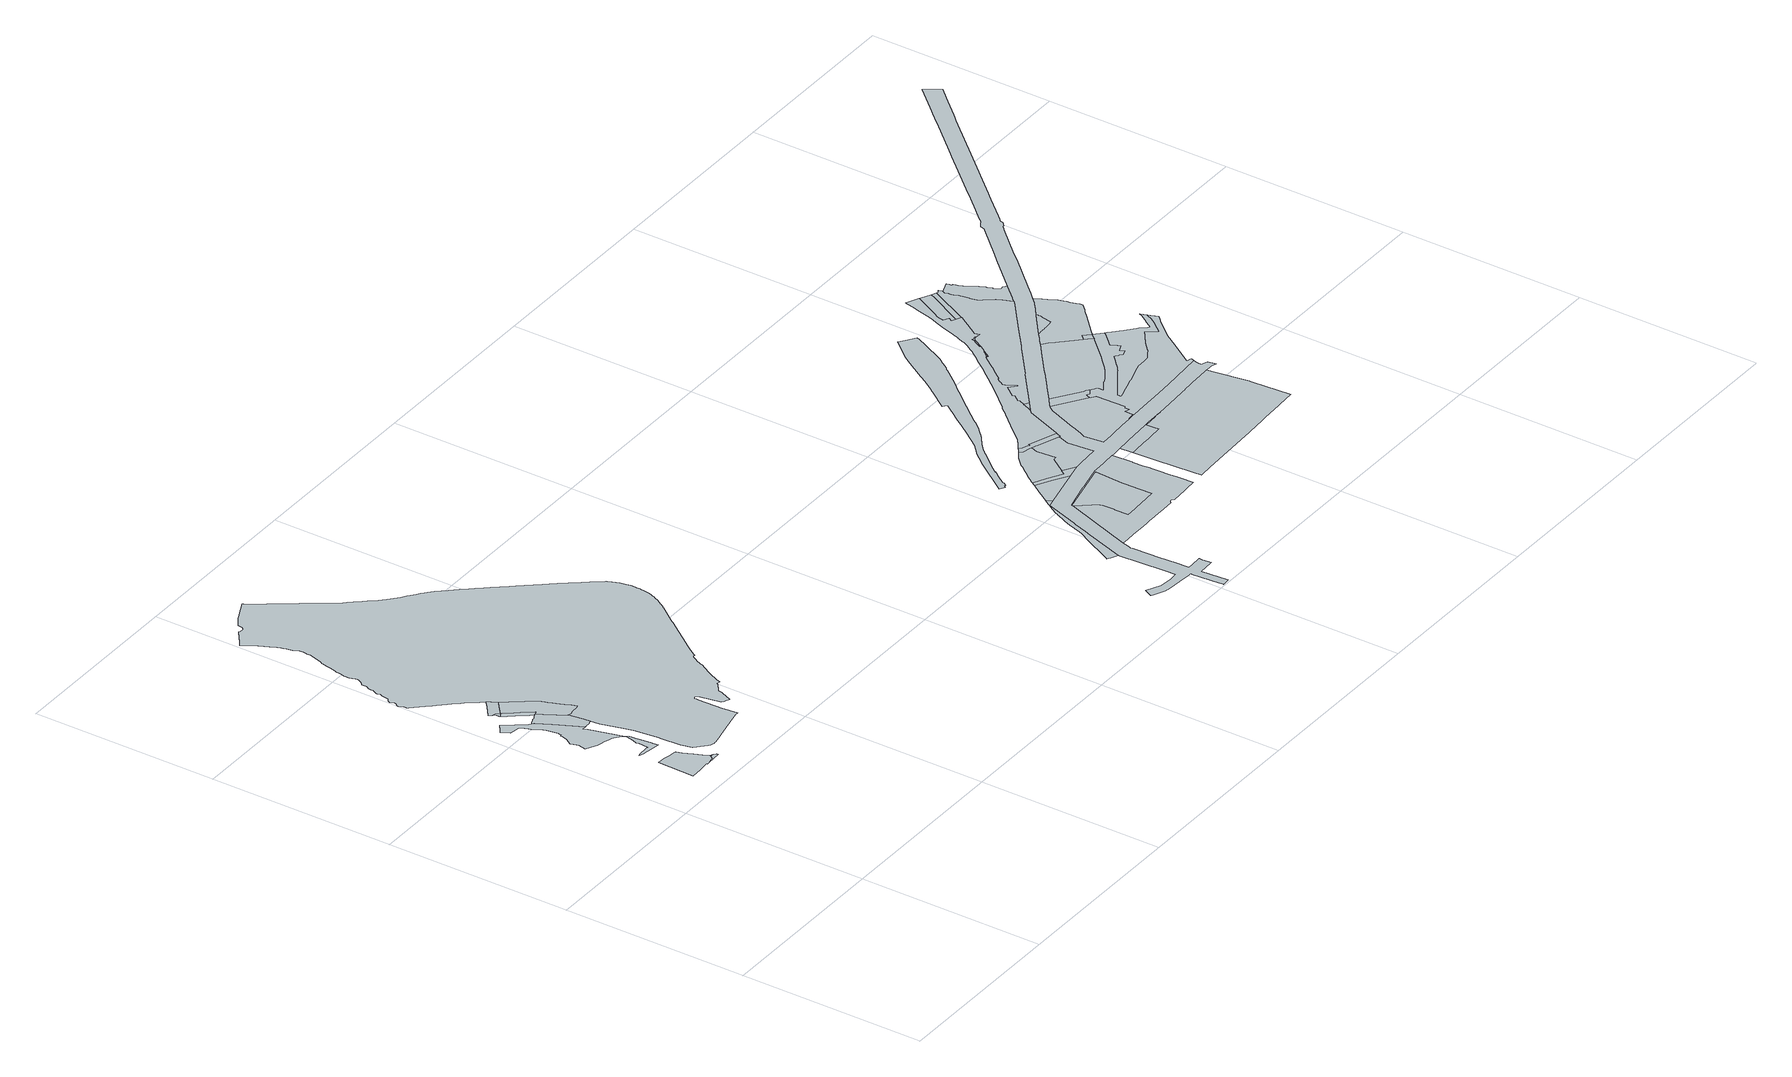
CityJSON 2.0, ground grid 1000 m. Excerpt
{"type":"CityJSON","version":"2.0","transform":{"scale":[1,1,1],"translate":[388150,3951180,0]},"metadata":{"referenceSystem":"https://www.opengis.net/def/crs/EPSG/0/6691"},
"CityObjects":{
"object1":{"type":"GenericCityObject","attributes":{"class":"18","urbanPlanType":"21","prefecture":"13","city":"13100"},"geometry":[{"type":"MultiSurface","lod":"0","boundaries":[[[0,1,2,3,4,5,6,7,8,9,10,11,12,13,14,15,16,17,18,19,20,21,22,23,24,25]]]}]},
"object2":{"type":"GenericCityObject","attributes":{"class":"18","urbanPlanType":"21","prefecture":"13","city":"13100"},"geometry":[{"type":"MultiSurface","lod":"0","boundaries":[[[26,27,28,29,30,31,32,33,34,35,36,37,38,39,40,41,42,43,44,45,46,47,48,49,50,51,52,53,54,55,56,57,58,59,60,61,62,63,64,65,66,67,68,69,70,71,72,73,74,75,76,77,78,79,80,81,82,83,84,85,86,87,88,89,90,91,92,93,94,95,96]]]}]},
"object3":{"type":"GenericCityObject","attributes":{"class":"18","urbanPlanType":"21","prefecture":"13","city":"13100"},"geometry":[{"type":"MultiSurface","lod":"0","boundaries":[[[97,98,99,100,101,102,103,104,105,106,107,108,109,110,111,112,113,114,115,116,117,118,119,120,121,122,123,124,125]]]}]},
"object4":{"type":"GenericCityObject","attributes":{"class":"18","urbanPlanType":"21","prefecture":"13","city":"13100"},"geometry":[{"type":"MultiSurface","lod":"0","boundaries":[[[126,127,19,18,17,16,128,129]]]}]},
"object5":{"type":"GenericCityObject","attributes":{"class":"18","urbanPlanType":"21","prefecture":"13","city":"13100"},"geometry":[{"type":"MultiSurface","lod":"0","boundaries":[[[21,20,19,127]]]}]},
"object6":{"type":"GenericCityObject","attributes":{"class":"18","urbanPlanType":"21","prefecture":"13","city":"13100"},"geometry":[{"type":"MultiSurface","lod":"0","boundaries":[[[130,131,132,133,134,135,136,137,138,139,140]]]}]},
"object7":{"type":"GenericCityObject","attributes":{"class":"18","urbanPlanType":"21","prefecture":"13","city":"13100"},"geometry":[{"type":"MultiSurface","lod":"0","boundaries":[[[141,142,143,144,145,146,147,148,149,150,96,95,94,93,151,152,153,154,155]]]}]},
"object8":{"type":"GenericCityObject","attributes":{"class":"18","urbanPlanType":"21","prefecture":"13","city":"13100"},"geometry":[{"type":"MultiSurface","lod":"0","boundaries":[[[156,157,158,159,160,161,162,163,164,165,166,167,168,169,170,171,172,173,174,140,139,175,176,177,178,179,180,181,182,183,184,185,186,187,188,189,145]]]}]},
"object9":{"type":"GenericCityObject","attributes":{"class":"18","urbanPlanType":"21","prefecture":"13","city":"13100"},"geometry":[{"type":"MultiSurface","lod":"0","boundaries":[[[190,191,192,193,194,195,196,197,198,199,200,134,133,132,131,130,140,201,202]]]}]},
"object10":{"type":"GenericCityObject","attributes":{"class":"18","urbanPlanType":"21","prefecture":"13","city":"13100"},"geometry":[{"type":"MultiSurface","lod":"0","boundaries":[[[203,204,205,206,207,208,209,210,211,212,213,214,215,216,217,218,219,220,202,201,140,174,173,172,171,170,169,168,167,166,165,164,163,162,161,160,159,158,157,156,145,144,143,142,141,155]]]}]},
"object11":{"type":"GenericCityObject","attributes":{"class":"18","urbanPlanType":"21","prefecture":"13","city":"13100"},"geometry":[{"type":"MultiSurface","lod":"0","boundaries":[[[221,222,223,224,225,226,227,228,229,230,231,232,233,234,235,236,237,238,239,240,241,242,243,244,245,246,247,248,249,250,251,252,253,254,255,256,257,258,259,260,261,262,263,264,265,266,267,268,269,270,271,272,273,274,275,276,277,278,279,280,281,282,283,284,285,286,287,288,289,290,291,292,293,294,295,296,297,298,299,300,301,302,303,304,305,306,307,308,309,310,311,312,313,314,315,316,317,318,319,320,321,322,323,324,325,326,327,328,329,330,331,332,333,334,335,336,337,338,339,340,341,342,343,344,345,346,347,348,349,350,351,352,353,354,355,356,357,358,359,360,361,362,363,364,365,366,367,368,369,370,371,372,373,374,375,376,377,378,379,380,381,382,383,384,385,386,387,388,389,390,391,392,393,394,395,396,397,398,399,400,401,402,403,404,405,406,407,408,409,410,411,412,413,414,415,416,417,418,419,420,421,422,423,424,425,426,427,428,429,430,431,432,433,434,435,436,437,438,439,440,441,442,443,444,445,446,447,448,449,450,451,452,453,454,455,456,457,458,459,460,461,462,463,464,465,466,467,468,469,470,471,472,473,474,475,476,477,478,479,480,481,482,483,484,485,486,487,488,489,490,491,492,493,494,495,496,497,498,499,500,501,502,503,504,505,506,507,508,509,510,511,512,513,514,515,516,517,518,519,520,521,522,523,524,525,526,527,528,529,530,531,532,533,534,535,536,537,538,539,540,541,542,543,544,545,546,547,548,549,550,551,552,553,554,555,556,557,558,195,194,193,192,191,190,202,220,219,218,217,216,215,214,213,212,211,210,209,208,207,206,205,204,203,155,154,153]]]}]},
"object12":{"type":"GenericCityObject","attributes":{"class":"18","urbanPlanType":"21","prefecture":"13","city":"13100"},"geometry":[{"type":"MultiSurface","lod":"0","boundaries":[[[559,560,561,562,563,564,565,566,567,568,569,570,571,572,573,574,575,576,577,578,579,580,581,582,583,584,585,586,587,588,589,590,591,592,593,594,595,596,597,598,599,600,601,602,603,604,605,606]]]}]},
"object13":{"type":"GenericCityObject","attributes":{"class":"18","urbanPlanType":"21","prefecture":"13","city":"13100"},"geometry":[{"type":"MultiSurface","lod":"0","boundaries":[[[607,608,609,610,611,612,613,614,615,616,617,618,619,620,621,622,623,624]]]}]},
"object14":{"type":"GenericCityObject","attributes":{"class":"18","urbanPlanType":"21","prefecture":"13","city":"13100"},"geometry":[{"type":"MultiSurface","lod":"0","boundaries":[[[625,626,627,628,629,630,631,632,633,634,635,636,637,638,639,640,641,642,643,644,645,646,647,648,649,623,622,621,620,619,618,617,616,615,614,613,612,611,610,609,608,607,624,650,651,652,653,654,655,656,657,658,659,660,661,662,663,664,665,666,667,668,669]]]}]},
"object15":{"type":"GenericCityObject","attributes":{"class":"18","urbanPlanType":"21","prefecture":"13","city":"13100"},"geometry":[{"type":"MultiSurface","lod":"0","boundaries":[[[670,671,672,673,674,675,559,606,676,677,678]]]}]},
"object16":{"type":"GenericCityObject","attributes":{"class":"18","urbanPlanType":"21","prefecture":"13","city":"13100"},"geometry":[{"type":"MultiSurface","lod":"0","boundaries":[[[679,680,681,682,683,684,671,670,678,685,686,687,688]]]}]},
"object17":{"type":"GenericCityObject","attributes":{"class":"18","urbanPlanType":"21","prefecture":"13","city":"13100"},"geometry":[{"type":"MultiSurface","lod":"0","boundaries":[[[689,690,691,692,693,694,695,696,697,698,699,700,701,702,703,704,705,706,707,708,709,710,682,681,680,679,688,711,712,713,714]]]}]},
"object18":{"type":"GenericCityObject","attributes":{"class":"18","urbanPlanType":"21","prefecture":"13","city":"13100"},"geometry":[{"type":"MultiSurface","lod":"0","boundaries":[[[715,716,714,713,712,711,688,687,686,717,718,719,720,721]]]}]},
"object19":{"type":"GenericCityObject","attributes":{"class":"18","urbanPlanType":"21","prefecture":"13","city":"13100"},"geometry":[{"type":"MultiSurface","lod":"0","boundaries":[[[722,723,724,725,726,727,728,729,730,731,732,733,734,691,690,689,714,716,715,721,735,736]]]}]},
"object20":{"type":"GenericCityObject","attributes":{"class":"18","urbanPlanType":"21","prefecture":"13","city":"13100"},"geometry":[{"type":"MultiSurface","lod":"0","boundaries":[[[737,738,739,740,741,742,743,744,745,746,747,748,749,750,751,752,753,754,755,756,757,758,759,760,761,762,763,764,765,766,767,768,769,770,771,772,773,774,775,776,777,778,779,780,781,782,783,784,785,786,787,788,789,790,791,792,793,794,795,796,797,798,799,800,801,802,803,804,805,806,807,808,809,810,811,812,813,814,815,816,817,818,819,820,821,822,823,824,825,826,827,828]]]}]},
"object21":{"type":"GenericCityObject","attributes":{"class":"18","urbanPlanType":"21","prefecture":"13","city":"13100"},"geometry":[{"type":"MultiSurface","lod":"0","boundaries":[[[829,830,831,832,833,834,835,836,837,838,839,840,841,842,843,844,845,846,847,848,849]]]}]},
"object22":{"type":"GenericCityObject","attributes":{"class":"18","urbanPlanType":"21","prefecture":"13","city":"13100"},"geometry":[{"type":"MultiSurface","lod":"0","boundaries":[[[850,851,852,853,854]]]}]},
"object23":{"type":"GenericCityObject","attributes":{"class":"18","urbanPlanType":"21","prefecture":"13","city":"13100"},"geometry":[{"type":"MultiSurface","lod":"0","boundaries":[[[855,856,857,858,859,860,861,862,863,864,865,866,867,868,869,870,871,872,873,874,875,876,877,878,879,880,881,882,883,884,885,886,887,888,889,890,891,892]]]}]},
"object24":{"type":"GenericCityObject","attributes":{"class":"18","urbanPlanType":"21","prefecture":"13","city":"13100"},"geometry":[{"type":"MultiSurface","lod":"0","boundaries":[[[893,894,895,896,897,830,829,849]]]}]},
"object25":{"type":"GenericCityObject","attributes":{"class":"18","urbanPlanType":"21","prefecture":"13","city":"13100"},"geometry":[{"type":"MultiSurface","lod":"0","boundaries":[[[898,899,900,901,902,903,904,905,856,855,892,906,907,908]]]}]},
"object26":{"type":"GenericCityObject","attributes":{"class":"18","urbanPlanType":"21","prefecture":"13","city":"13100"},"geometry":[{"type":"MultiSurface","lod":"0","boundaries":[[[909,910,911,912,911,913]]]}]},
"object27":{"type":"GenericCityObject","attributes":{"class":"18","urbanPlanType":"21","prefecture":"13","city":"13100"},"geometry":[{"type":"MultiSurface","lod":"0","boundaries":[[[914,915,916,917,918,919,920,921,922,923,912,911,910,909,913,924,894,893,849,848,847,846,845,844,843,842,841,840,839,838,925,926,927,928,929,930,931,932,933,934,935,936,937,938,939]]]}]},
"object28":{"type":"GenericCityObject","attributes":{"class":"18","urbanPlanType":"21","prefecture":"13","city":"13100"},"geometry":[{"type":"MultiSurface","lod":"0","boundaries":[[[940,941,942,943,944,945,946,947,948,949,950,951,952,953,954,955,956,957,958,959,960,961,962,963,964,965,966,967,968,969,970,971,972,973,974,975,976,977,978,979,980,981,982,983,984,985,731,730,729,728,727,726,725,724,723,722,736,986,987,853,852,851,988,989,990,991,992,993,994,995,996,997,998,999,1000,1001,1002,1003,1004,1005,1006,1007,1008,1009,1010,1011,1012,1013,1014,1015,1016,1017,1018,1019,1020,1021,1022,1023,1024,1025,1026,1027,1028,1029,1030,1031,1032,1033,1034,1035,1036,1037,1038,1039,1040,1041,1042,1043,1044,1045,1046]]]}]},
"object29":{"type":"GenericCityObject","attributes":{"class":"18","urbanPlanType":"21","prefecture":"13","city":"13100"},"geometry":[{"type":"MultiSurface","lod":"0","boundaries":[[[1016,1015,1014,1013,1012,1011,1047,1048,1049,1017]]]}]},
"object30":{"type":"GenericCityObject","attributes":{"class":"18","urbanPlanType":"21","prefecture":"13","city":"13100"},"geometry":[{"type":"MultiSurface","lod":"0","boundaries":[[[1050,1051,1052,1053,1054,1055,1056,1057,1058,1059,1060,1061,1062,1063,1064,1065,901,900,899,898,908,1066,1067,1068,1069,1070,1071,1072,1073,1074,1075,1076,1077,1078,1079,1080,1081,1082,1083,1084,1085,1086,1087,1088,1089,1090,1091]]]}]},
"object31":{"type":"GenericCityObject","attributes":{"class":"18","urbanPlanType":"21","prefecture":"13","city":"13100"},"geometry":[{"type":"MultiSurface","lod":"0","boundaries":[[[1027,1026,1025,1024,1023,1022,1021,1020,1019,1092,1093,1094,1095,1096,1097,1098,1099,1100,1101,1102,1103,1104,1105,1106,1107,1108,1109,1110,1111,1112,1113,1028]]]}]},
"object32":{"type":"GenericCityObject","attributes":{"class":"18","urbanPlanType":"21","prefecture":"13","city":"13100"},"geometry":[{"type":"MultiSurface","lod":"0","boundaries":[[[1114,1115,1116,1117,1118,1119,1120,1121,1033,1032,1031,1030,1029,1028,1113,1112,1111,1110,1109,1108,1107,1106,1105,1104,1103,1102,1101,1100,1099,1098,1097,1096,1095,1094,1093,1092,1019,1018,1017,1049,1048,1047,1011,1010,1009,1008,1007,1006,1005,1004,1003,1002,1001,1000,999,998,997,996,995,994,993,992,991,990,989,988,851,850,854,1122,1123,1124,1125,1126,1127,1128,1129,1130,1131,1132,1133,1134,1135,1136,1137,1138,1139,1140,1141,1142,1143,1144,1145,1146,1147,1148,1149,1150,1151,1152,1153,1154,1155,1156,1157]]]}]},
"object33":{"type":"GenericCityObject","attributes":{"class":"18","urbanPlanType":"21","prefecture":"13","city":"13100"},"geometry":[{"type":"MultiSurface","lod":"0","boundaries":[[[1158,1159,1089,1088,1087,1086,1085,1084,1083,1082,1081,1080,1079,1078,1077,1076,1075,1074,1073,1072,1071,1070,1069,1068,1067,1066,908,907,906,892,891,890,889,888,887,886,885,884,883,882,1160,1161,1162,1163,1164,1165,1166,1167,1168,1169,1170,1171,1172,1173,1174,1175,1176,1177,1178,1179,1180,1181,1182,1183,1184,1185,1186,1187,1188,1189,1190,1191,1192,1193,1194,1195,1196,1197,1198,1199,1200,1201,1202,1203,1204,1205,1206,1207,1208,1209,1210,1211,1212,1213,1214,1215,1216,1217,1218,1219,1220,1221,1222,1223,1224,1225,1226,1227,1228,1229,1230,1231,1232,1233,1234,1235,1236,1237,1238,1239,1240,1241,1242,1243,1244,1245,1246,1247,1248,1249,1250,1251,1252,1253,1254,1255,1256,1257,1258,1259,1260,1261,1262,1263,1264,1265,1266,1267,1268,1269,1270,1271,1272]]]}]},
"object34":{"type":"GenericCityObject","attributes":{"class":"18","urbanPlanType":"21","prefecture":"13","city":"13100"},"geometry":[{"type":"MultiSurface","lod":"0","boundaries":[[[1273,1274,1275,1276,1277,1278,1279,1280,1281,1282,1283,1284,1285,1286,1287,1288,1289,1290,1291,1292,1293,1294,1295,1296,1297,1298,1299,1300,1301,1302,1303,1304,1305,1306,1307,1308,1309,1310,1311,1312,1313,1314,1315,1316,1317,1132,1131,1130,1129,1128,1127,1126,1125,1124,1123,1122,854,853,987,986,736,735,721,720,719,718,717,686,685,678,677,676,606,605,604,603,602,601,600,599,598,1318,1319,1320,1321,1322,1323,1324,1325,1326,1327,1328,1329,1330,1331,1332,1333,1334,1335,1336,1337,1338,1339,1340,1341,1342,1343,1344,1345,1346,1347,1348,1349,1350,1351,1352,1353,1354,1355,1356,1357,1358,1359,1360,1361,1362,1363,1364,1365,1366,652,651,650,624,623,649,648,647,646,645,644,643,642,641,640,639,638,637,1367,1368,837,836,835,834,833,832,831,830,897,896,895,894,924,913,911,912,923,922,921,920,919,918,917,1369,1370,1371,1372,1373,1374,1375,1376,1377,1378,1379,1168,1167,1166,1165,1164,1163,1162,1161,1160,882,881,880,879,878,877,876,875,874,873,872,871,870,869,868,867,866,865,864,863,862,861,860,859,858,857,856,905,904,903,902,901,1065,1064,1063,1062,1061,1060,1059,1058,1057,1056,1055,1380,1381,1382,1383,1384,1385,1386,1387,1388,1389,1390,1391,1392,1393,1394,1395,1396,1397,1398,1399,1400,1401,1402,1403,1404,1405,1406,1407,1408,1409,1410,1411,1412,1413,1414,1415,1416,1417,1418,1419,1420,1421,1422,1423,1424,1425,1426,1427,1428,1429,1430,1431,1432,1433]]]}]},
"object35":{"type":"GenericCityObject","attributes":{"class":"18","urbanPlanType":"21","prefecture":"13","city":"13100"},"geometry":[{"type":"MultiSurface","lod":"0","boundaries":[[[1434,1435,1436,1437,1438,1439,1440,1441,1442,1443,1444,1445,1446,1447,1448,1449,1450,1451,1452,1272,1271,1270,1269,1268,1267,1266,1265,1264,1263,1262,1261,1260,1259,1258,1257,1256,1255,1254,1253,1252,1251,1250,1249,1248,1247,1246,1245,1244,1243,1242,1241,1240,1239,1238,1237,1236,1235,1234,1233,1232,1231,1230,1229,1228,1227,1226,1225,1224,1223,1222,1221,1220,1219,1218,1217,1216,1215,1214,1213,1212,1211,1210,1209,1208,1207,1206,1205,1204,1203,1202,1201,1200,1199,1198,1197,1196,1195,1194,1193,1192,1191,1190,1189,1188]]]}]},
"object36":{"type":"GenericCityObject","attributes":{"class":"18","urbanPlanType":"21","prefecture":"13","city":"13100"},"geometry":[{"type":"MultiSurface","lod":"0","boundaries":[[[1453,1091,1090,1089,1159,1158]]]}]},
"object37":{"type":"GenericCityObject","attributes":{"class":"18","urbanPlanType":"21","prefecture":"13","city":"13100"},"geometry":[{"type":"MultiSurface","lod":"0","boundaries":[[[1454,1046,1045,1044,1043,1042,1041,1040,1039,1038,1037,1036,1035,1034,1455,1456,1457]]]}]},
"object38":{"type":"GenericCityObject","attributes":{"class":"18","urbanPlanType":"21","prefecture":"13","city":"13100"},"geometry":[{"type":"MultiSurface","lod":"0","boundaries":[[[1458,1459,1460,1461,1462,1463,1464,1465,1466,1467,1468,1469,1470,1471,1472,1473,1474,1475,1476,1477,1478,1479,1480,1481,1389,1388,1387,1386]]]}]},
"object39":{"type":"GenericCityObject","attributes":{"class":"18","urbanPlanType":"21","prefecture":"13","city":"13100"},"geometry":[{"type":"MultiSurface","lod":"0","boundaries":[[[1457,1456,1455,1034,1033,1121,1120,1119,1118,1117]]]}]},
"object40":{"type":"GenericCityObject","attributes":{"class":"18","urbanPlanType":"21","prefecture":"13","city":"13100"},"geometry":[{"type":"MultiSurface","lod":"0","boundaries":[[[1482,1483,1484,1485,1486,1487,1488,1489,1490,1491,1492,1493,1494,1495,1496,1497,1498,1499,1399,1398,1397,1396,1395,1394,1393,1392,1391,1390,1389,1481,1480,1479,1478,1477,1476,1475,1474,1473,1472,1471,1470,1469,1468,1467,1466,1465,1464,1463,1462,1461,1460,1459,1458,1386,1385,1384,1383,1382,1381,1380,1055,1054,1053,1052,1051,1050,1091,1453,1158,1500,1501,1502,1503,1504,1505]]]}]},
"object41":{"type":"GenericCityObject","attributes":{"class":"18","urbanPlanType":"21","prefecture":"13","city":"13100"},"geometry":[{"type":"MultiSurface","lod":"0","boundaries":[[[1506,1507,1508,1509,1510,1511,1512,1513,1514,1515,1516,1517,1518,1519,1520,1521,1522,1523,1524,1525,1526,1527,1528,1529,1530,1531,1532,1533,1534,1535,1157,1156,1155,1154,1153,1152,1151,1150,1149,1148,1147,1146,1145,1144,1143,1142,1141,1140,1139,1138,1137,1136,1135,1134,1133,1132,1317,1316,1315,1314,1313]]]}]}
},
"vertices":[
[406,1335,0],[367,1342,0],[335,1348,0],[319,1348,0],[317,1348,0],[306,1349,0],[291,1349,0],[287,1152,0],[350,1153,0],[374,1155,0],[408,1158,0],[411,1158,0],[411,1154,0],[411,1153,0],[412,1153,0],[425,1154,0],[425,1155,0],[425,1156,0],[460,1160,0],[470,1176,0],[475,1185,0],[477,1187,0],[467,1195,0],[443,1257,0],[421,1307,0],[410,1334,0],
[233,2027,0],[229,2025,0],[223,2036,0],[181,2085,0],[142,2136,0],[136,2143,0],[134,2142,0],[134,2141,0],[125,2135,0],[122,2132,0],[119,2130,0],[114,2126,0],[113,2125,0],[108,2122,0],[108,2121,0],[103,2118,0],[102,2117,0],[97,2114,0],[96,2113,0],[94,2111,0],[93,2111,0],[92,2110,0],[91,2109,0],[97,2096,0],[99,2092,0],[113,2067,0],[146,2059,0],[152,2059,0],[169,2058,0],[176,2051,0],[178,2045,0],[182,2034,0],[187,2022,0],[189,2016,0],[193,2004,0],[196,1999,0],[204,1984,0],[207,1978,0],[219,1953,0],[226,1939,0],[230,1918,0],[235,1878,0],[235,1873,0],[234,1867,0],[234,1858,0],[224,1859,0],[223,1842,0],[214,1818,0],[204,1801,0],[193,1783,0],[195,1780,0],[206,1740,0],[196,1700,0],[218,1686,0],[252,1671,0],[274,1664,0],[299,1659,0],[321,1653,0],[322,1653,0],[337,1647,0],[348,1641,0],[369,1626,0],[383,1613,0],[388,1607,0],[388,1606,0],[341,1783,0],[330,1804,0],[352,1804,0],[279,1947,0],[240,2019,0],[233,2028,0],
[414,1436,0],[412,1465,0],[411,1469,0],[404,1533,0],[402,1554,0],[400,1578,0],[398,1588,0],[396,1594,0],[394,1598,0],[390,1603,0],[390,1601,0],[389,1594,0],[382,1556,0],[373,1532,0],[374,1516,0],[373,1495,0],[373,1489,0],[372,1464,0],[364,1465,0],[349,1465,0],[319,1463,0],[312,1463,0],[303,1462,0],[291,1458,0],[313,1452,0],[319,1451,0],[324,1449,0],[346,1446,0],[414,1434,0],
[506,1167,0],[492,1176,0],[507,1157,0],[507,1158,0],
[219,2202,0],[215,2207,0],[214,2209,0],[208,2216,0],[190,2220,0],[202,2211,0],[199,2188,0],[200,2186,0],[202,2185,0],[202,2184,0],[221,2199,0],
[386,1930,0],[360,1976,0],[353,1988,0],[326,2030,0],[306,2060,0],[283,2048,0],[270,2042,0],[266,2046,0],[260,2042,0],[242,2033,0],[355,1804,0],[386,1805,0],[405,1815,0],[402,1851,0],[392,1929,0],
[313,2062,0],[314,2062,0],[316,2063,0],[321,2066,0],[325,2069,0],[317,2080,0],[307,2093,0],[304,2097,0],[297,2106,0],[296,2107,0],[295,2109,0],[285,2122,0],[283,2124,0],[265,2145,0],[263,2147,0],[248,2166,0],[247,2168,0],[229,2188,0],[228,2191,0],[207,2178,0],[210,2175,0],[214,2170,0],[222,2160,0],[230,2150,0],[246,2132,0],[247,2130,0],[264,2109,0],[266,2107,0],[275,2094,0],[277,2092,0],[284,2083,0],[287,2078,0],[288,2077,0],[302,2059,0],
[284,2276,0],[283,2278,0],[279,2291,0],[276,2295,0],[273,2300,0],[267,2308,0],[265,2306,0],[234,2281,0],[177,2235,0],[183,2228,0],[189,2221,0],[270,2239,0],[296,2261,0],
[411,1925,0],[427,1930,0],[469,1932,0],[480,1937,0],[470,1964,0],[465,1975,0],[448,2016,0],[441,2032,0],[434,2048,0],[425,2071,0],[422,2083,0],[416,2099,0],[405,2115,0],[378,2154,0],[372,2160,0],[353,2187,0],[328,2220,0],[311,2242,0],
[410,1762,0],[440,1648,0],[453,1600,0],[467,1479,0],[469,1448,0],[475,1349,0],[488,1289,0],[542,1239,0],[555,1232,0],[565,1228,0],[574,1227,0],[580,1227,0],[588,1228,0],[605,1231,0],[713,1254,0],[831,1282,0],[849,1280,0],[842,1351,0],[842,1355,0],[839,1496,0],[840,1508,0],[838,1519,0],[855,1526,0],[864,1501,0],[883,1396,0],[898,1388,0],[907,1384,0],[919,1380,0],[926,1377,0],[929,1384,0],[929,1385,0],[936,1401,0],[955,1441,0],[955,1447,0],[956,1458,0],[956,1461,0],[962,1466,0],[1001,1495,0],[1004,1502,0],[1023,1498,0],[1033,1525,0],[1041,1543,0],[1048,1560,0],[1059,1583,0],[1069,1599,0],[1076,1611,0],[1082,1623,0],[1088,1632,0],[1091,1639,0],[1094,1644,0],[1096,1648,0],[1098,1653,0],[1100,1660,0],[1106,1674,0],[1108,1681,0],[1115,1693,0],[1116,1694,0],[1125,1711,0],[1135,1727,0],[1136,1726,0],[1143,1722,0],[1148,1731,0],[1152,1737,0],[1179,1778,0],[1187,1789,0],[1319,1965,0],[1324,1972,0],[1333,1984,0],[1387,2056,0],[1391,2061,0],[1392,2063,0],[1395,2066,0],[1398,2070,0],[1399,2072,0],[1404,2078,0],[1407,2082,0],[1413,2091,0],[1417,2097,0],[1421,2103,0],[1425,2110,0],[1428,2114,0],[1431,2119,0],[1435,2125,0],[1435,2126,0],[1437,2130,0],[1441,2137,0],[1444,2144,0],[1448,2153,0],[1451,2159,0],[1454,2166,0],[1456,2173,0],[1458,2178,0],[1460,2185,0],[1463,2195,0],[1465,2203,0],[1467,2214,0],[1468,2221,0],[1470,2229,0],[1470,2234,0],[1471,2243,0],[1472,2251,0],[1473,2260,0],[1473,2271,0],[1473,2278,0],[1473,2285,0],[1472,2296,0],[1472,2302,0],[1471,2306,0],[1471,2312,0],[1470,2318,0],[1469,2321,0],[1468,2330,0],[1466,2341,0],[1464,2351,0],[1461,2360,0],[1458,2369,0],[1455,2378,0],[1451,2387,0],[1448,2396,0],[1445,2404,0],[1441,2410,0],[1437,2418,0],[1435,2421,0],[1413,2449,0],[1405,2460,0],[1397,2470,0],[1390,2478,0],[1388,2480,0],[1385,2484,0],[1383,2487,0],[1373,2500,0],[1364,2511,0],[1354,2523,0],[1346,2533,0],[1336,2546,0],[1326,2558,0],[1317,2570,0],[1308,2582,0],[1294,2598,0],[1280,2614,0],[1270,2626,0],[1260,2638,0],[1248,2653,0],[1234,2669,0],[1222,2685,0],[1209,2699,0],[1193,2717,0],[1181,2731,0],[1168,2747,0],[1149,2771,0],[1129,2795,0],[1121,2804,0],[1119,2806,0],[1099,2828,0],[1089,2840,0],[1050,2885,0],[1041,2895,0],[1005,2937,0],[1003,2939,0],[994,2950,0],[960,2990,0],[938,3014,0],[915,3038,0],[890,3060,0],[878,3070,0],[873,3074,0],[871,3076,0],[863,3082,0],[847,3094,0],[837,3103,0],[810,3123,0],[786,3140,0],[746,3173,0],[723,3196,0],[719,3199,0],[707,3213,0],[677,3245,0],[671,3253,0],[639,3289,0],[630,3299,0],[628,3301,0],[608,3324,0],[598,3335,0],[594,3339,0],[574,3362,0],[547,3401,0],[496,3474,0],[475,3504,0],[439,3556,0],[416,3588,0],[400,3609,0],[386,3628,0],[369,3650,0],[349,3680,0],[345,3686,0],[335,3702,0],[324,3722,0],[322,3726,0],[235,3684,0],[229,3681,0],[223,3679,0],[217,3676,0],[212,3673,0],[207,3670,0],[201,3667,0],[196,3664,0],[158,3637,0],[156,3615,0],[144,3599,0],[121,3600,0],[119,3601,0],[114,3606,0],[43,3551,0],[23,3537,0],[27,3531,0],[50,3494,0],[56,3485,0],[59,3479,0],[67,3464,0],[78,3436,0],[91,3413,0],[107,3382,0],[113,3365,0],[115,3354,0],[117,3348,0],[126,3308,0],[130,3298,0],[140,3278,0],[142,3270,0],[143,3260,0],[140,3247,0],[138,3236,0],[138,3228,0],[139,3217,0],[138,3212,0],[129,3185,0],[127,3176,0],[122,3158,0],[116,3139,0],[111,3133,0],[108,3124,0],[107,3120,0],[94,3053,0],[88,3035,0],[83,3008,0],[79,2987,0],[77,2970,0],[78,2964,0],[80,2956,0],[81,2953,0],[84,2942,0],[86,2934,0],[88,2927,0],[91,2920,0],[91,2917,0],[91,2915,0],[87,2905,0],[84,2898,0],[80,2891,0],[76,2886,0],[70,2880,0],[66,2876,0],[64,2872,0],[64,2869,0],[64,2864,0],[65,2856,0],[65,2852,0],[65,2849,0],[64,2846,0],[59,2839,0],[54,2832,0],[53,2830,0],[52,2826,0],[53,2814,0],[53,2808,0],[52,2801,0],[46,2789,0],[42,2782,0],[41,2781,0],[40,2778,0],[40,2775,0],[41,2773,0],[41,2771,0],[43,2767,0],[45,2760,0],[45,2756,0],[44,2753,0],[42,2750,0],[41,2748,0],[39,2746,0],[38,2743,0],[33,2711,0],[32,2704,0],[30,2702,0],[24,2699,0],[20,2696,0],[17,2693,0],[15,2690,0],[14,2687,0],[13,2685,0],[12,2682,0],[13,2679,0],[13,2677,0],[15,2674,0],[19,2667,0],[21,2664,0],[22,2660,0],[22,2657,0],[21,2653,0],[20,2650,0],[8,2639,0],[6,2634,0],[6,2631,0],[7,2629,0],[9,2626,0],[13,2621,0],[16,2617,0],[18,2613,0],[18,2610,0],[18,2591,0],[19,2588,0],[20,2585,0],[22,2583,0],[22,2582,0],[39,2564,0],[76,2524,0],[99,2500,0],[111,2487,0],[148,2448,0],[177,2418,0],[179,2416,0],[181,2414,0],[185,2411,0],[192,2402,0],[203,2389,0],[234,2352,0],[238,2347,0],[249,2333,0],
[3165,1102,0],[3160,1095,0],[3144,1071,0],[3142,1068,0],[3131,1052,0],[3125,1042,0],[3124,1040,0],[3119,1033,0],[3116,1027,0],[3113,1023,0],[3113,1022,0],[3107,1012,0],[3106,1011,0],[3103,1004,0],[3101,1001,0],[3099,998,0],[3097,992,0],[3094,987,0],[3089,975,0],[3083,963,0],[3078,951,0],[3068,926,0],[3060,907,0],[3053,888,0],[3051,880,0],[3046,867,0],[3042,856,0],[3037,841,0],[3030,823,0],[3022,800,0],[3016,788,0],[3003,763,0],[2914,587,0],[2912,585,0],[2913,584,0],[2915,583,0],[2916,582,0],[2918,581,0],[2929,575,0],[2964,557,0],[3035,765,0],[3047,800,0],[3073,872,0],[3077,885,0],[3115,992,0],[3139,1062,0],[3167,1069,0],[3179,1072,0],
[3253,901,0],[3270,882,0],[3274,876,0],[3276,870,0],[3277,869,0],[3278,863,0],[3280,820,0],[3281,797,0],[3281,787,0],[3283,715,0],[3304,715,0],[3491,724,0],[3489,794,0],[3489,874,0],[3488,890,0],[3498,1046,0],[3198,974,0],[3196,968,0],
[3678,640,0],[3678,641,0],[3677,662,0],[3674,711,0],[3672,749,0],[3669,796,0],[3668,830,0],[3667,858,0],[3665,891,0],[3663,937,0],[3662,947,0],[3665,952,0],[3658,1059,0],[3597,1056,0],[3580,1055,0],[3521,1053,0],[3512,1052,0],[3508,1052,0],[3506,1052,0],[3494,1051,0],[3493,1051,0],[3476,1047,0],[3365,1021,0],[3350,1017,0],[3201,981,0],[3193,956,0],[3137,799,0],[3066,596,0],[3105,597,0],[3157,598,0],[3214,599,0],[3267,600,0],[3304,601,0],[3305,601,0],[3307,601,0],[3372,602,0],[3386,602,0],[3388,602,0],[3475,605,0],[3486,616,0],[3501,617,0],[3511,607,0],[3601,611,0],[3618,612,0],[3679,615,0],
[3330,1166,0],[3240,1216,0],[3232,1204,0],[3215,1178,0],[3197,1151,0],[3182,1129,0],[3328,1107,0],[3344,1111,0],[3403,1125,0],
[3415,1181,0],[3400,1158,0],[3322,1201,0],[3255,1238,0],[3253,1236,0],[3245,1224,0],[3460,1139,0],[3485,1142,0],[3420,1178,0],[3416,1182,0],
[3491,1411,0],[3451,1419,0],[3431,1436,0],[3430,1435,0],[3422,1430,0],[3415,1425,0],[3407,1419,0],[3400,1414,0],[3393,1408,0],[3385,1402,0],[3376,1393,0],[3365,1382,0],[3358,1374,0],[3349,1364,0],[3339,1351,0],[3323,1331,0],[3299,1299,0],[3286,1282,0],[3275,1267,0],[3273,1264,0],[3272,1263,0],[3262,1249,0],[3476,1266,0],[3493,1268,0],[3487,1375,0],[3498,1408,0],
[3527,1398,0],[3525,1399,0],[3508,1145,0],[3522,1145,0],[3640,1151,0],[3627,1292,0],[3651,1354,0],
[3606,1402,0],[3524,1433,0],[3517,1436,0],[3514,1427,0],[3501,1432,0],[3494,1435,0],[3482,1441,0],[3476,1444,0],[3461,1454,0],[3459,1456,0],[3451,1448,0],[3446,1445,0],[3438,1440,0],[3656,1352,0],[3667,1379,0],
[3921,2419,0],[3899,2435,0],[3811,2334,0],[3792,2304,0],[3713,2181,0],[3690,2140,0],[3652,2083,0],[3640,2065,0],[3636,2060,0],[3558,1953,0],[3580,1937,0],[3547,1892,0],[3536,1876,0],[3508,1838,0],[3470,1782,0],[3434,1732,0],[3405,1691,0],[3368,1642,0],[3311,1590,0],[3290,1564,0],[3252,1518,0],[3123,1338,0],[3149,1320,0],[3159,1332,0],[3164,1329,0],[3179,1350,0],[3176,1352,0],[3175,1351,0],[3174,1353,0],[3219,1412,0],[3226,1422,0],[3228,1424,0],[3233,1431,0],[3231,1432,0],[3251,1459,0],[3298,1514,0],[3320,1542,0],[3333,1558,0],[3346,1572,0],[3346,1573,0],[3349,1576,0],[3351,1578,0],[3359,1587,0],[3371,1599,0],[3384,1611,0],[3396,1621,0],[3408,1630,0],[3422,1641,0],[3436,1651,0],[3444,1657,0],[3452,1664,0],[3456,1667,0],[3462,1673,0],[3469,1680,0],[3478,1689,0],[3500,1712,0],[3522,1737,0],[3530,1748,0],[3543,1766,0],[3559,1784,0],[3587,1820,0],[3589,1823,0],[3622,1862,0],[3643,1887,0],[3685,1936,0],[3705,1961,0],[3707,1963,0],[3752,2015,0],[3811,2089,0],[3812,2089,0],[3819,2099,0],[3822,2102,0],[3829,2110,0],[3834,2118,0],[3840,2122,0],[3842,2124,0],[3853,2141,0],[3854,2143,0],[3858,2149,0],[3863,2157,0],[3869,2166,0],[3871,2168,0],[3879,2179,0],[3886,2190,0],[3905,2222,0],[3937,2289,0],[3957,2330,0],[3967,2351,0],[3973,2367,0],[3974,2369,0],[3977,2379,0],[3931,2412,0],
[3962,1073,0],[3962,1075,0],[3958,1075,0],[3953,1074,0],[3922,1073,0],[3905,1072,0],[3813,1067,0],[3797,1066,0],[3728,1062,0],[3732,993,0],[3748,994,0],[3763,994,0],[3787,996,0],[3802,996,0],[3826,998,0],[3870,1000,0],[3911,1002,0],[3943,1004,0],[3966,1005,0],[3964,1041,0],[3962,1072,0],
[3809,1633,0],[3787,1647,0],[3774,1614,0],[3766,1596,0],[3812,1632,0],
[4004,1425,0],[3841,1533,0],[3840,1532,0],[3837,1530,0],[3835,1528,0],[3833,1525,0],[3831,1522,0],[3829,1520,0],[3827,1517,0],[3825,1514,0],[3823,1511,0],[3822,1509,0],[3820,1506,0],[3818,1503,0],[3817,1500,0],[3816,1496,0],[3757,1349,0],[3748,1327,0],[3739,1305,0],[3734,1290,0],[3724,1267,0],[3720,1260,0],[3730,1155,0],[3792,1159,0],[3808,1160,0],[3904,1165,0],[3921,1166,0],[3960,1168,0],[3963,1173,0],[4001,1176,0],[4001,1183,0],[4001,1222,0],[4022,1215,0],[4027,1213,0],[4027,1237,0],[4036,1245,0],[4035,1404,0],[4007,1422,0],
[4044,1076,0],[4046,1079,0],[4043,1079,0],[4021,1078,0],[3989,1076,0],
[4061,1461,0],[4048,1470,0],[4038,1476,0],[3890,1574,0],[3888,1572,0],[3849,1541,0],[3845,1537,0],[3842,1535,0],[4018,1451,0],[4034,1440,0],[4063,1460,0],
[4069,1079,0],[4077,1079,0],[4084,1080,0],[4089,1080,0],[4067,1080,0],
[4545,869,0],[4543,883,0],[4515,1065,0],[4510,1102,0],[4446,1098,0],[4429,1097,0],[4316,1091,0],[4314,1091,0],[4298,1090,0],[4227,1086,0],[4063,1080,0],[3738,886,0],[3739,871,0],[3752,662,0],[3752,618,0],[3832,622,0],[4104,635,0],[4115,635,0],[4135,636,0],[4299,645,0],[4307,645,0],[4317,645,0],[4333,646,0],[4448,652,0],[4464,653,0],[4558,658,0],
[4195,2592,0],[4193,2581,0],[4184,2545,0],[4172,2497,0],[4163,2461,0],[4152,2416,0],[4139,2379,0],[4128,2350,0],[4118,2320,0],[4109,2291,0],[4107,2287,0],[4101,2268,0],[4097,2257,0],[4084,2220,0],[4083,2218,0],[4080,2209,0],[4073,2188,0],[4068,2173,0],[4053,2145,0],[4046,2134,0],[4033,2113,0],[4025,2101,0],[4013,2083,0],[3996,2061,0],[3966,2022,0],[3932,1977,0],[3898,1934,0],[3878,1909,0],[3814,1833,0],[3709,1713,0],[3707,1712,0],[3705,1713,0],[3704,1712,0],[3685,1689,0],[3667,1668,0],[3664,1665,0],[3661,1662,0],[3636,1634,0],[3572,1561,0],[3527,1509,0],[3526,1507,0],[3517,1497,0],[3515,1497,0],[3514,1496,0],[3513,1496,0],[3493,1481,0],[3670,1388,0],[3747,1580,0],[3801,1679,0],[3794,1685,0],[3825,1723,0],[3823,1725,0],[3814,1732,0],[3862,1791,0],[3901,1758,0],[3905,1763,0],[3900,1770,0],[3879,1800,0],[3873,1826,0],[3880,1841,0],[3882,1846,0],[3884,1850,0],[3885,1852,0],[3902,1871,0],[3905,1869,0],[3914,1880,0],[3935,1908,0],[3956,1935,0],[3957,1936,0],[3976,1961,0],[3999,1992,0],[4021,2020,0],[4023,2023,0],[4029,2021,0],[4033,2025,0],[4051,2049,0],[4056,2055,0],[4059,2054,0],[4071,2072,0],[4082,2091,0],[4080,2093,0],[4087,2110,0],[4096,2128,0],[4109,2148,0],[4110,2159,0],[4119,2158,0],[4134,2159,0],[4145,2155,0],[4150,2154,0],[4151,2154,0],[4165,2153,0],[4161,2180,0],[4205,2250,0],[4238,2304,0],[4209,2318,0],[4187,2329,0],[4198,2348,0],[4173,2361,0],[4170,2363,0],[4179,2401,0],[4180,2402,0],[4192,2425,0],[4223,2486,0],[4236,2509,0],[4238,2513,0],[4257,2548,0],[4263,2559,0],
[4032,2015,0],[4034,2014,0],[4045,2031,0],
[4342,1788,0],[4323,1807,0],[4310,1820,0],[4286,1844,0],[4269,1859,0],[4257,1868,0],[4178,1806,0],[4067,1717,0],[4061,1711,0],[4042,1696,0],[4018,1677,0],[3997,1660,0],[3973,1640,0],[3949,1621,0],[3933,1608,0],[3907,1587,0],[4079,1450,0],[4082,1449,0],[4097,1439,0],[4097,1407,0],[4110,1415,0],[4122,1424,0],[4153,1445,0],[4156,1448,0],[4159,1443,0],[4182,1457,0],[4230,1489,0],[4234,1491,0],[4236,1493,0],[4242,1497,0],[4247,1501,0],[4253,1506,0],[4258,1510,0],[4263,1515,0],[4268,1520,0],[4305,1556,0],[4321,1571,0],[4430,1682,0],[4438,1689,0],[4440,1691,0],[4419,1711,0],[4404,1726,0],
[4109,2133,0],[4115,2146,0],[4116,2147,0],[4117,2148,0],[4118,2149,0],[4119,2150,0],[4120,2151,0],[4121,2152,0],[4122,2152,0],[4122,2153,0],[4123,2153,0],[4124,2153,0],[4124,2154,0],[4125,2154,0],[4126,2154,0],[4127,2155,0],[4128,2155,0],[4129,2155,0],[4130,2155,0],[4131,2155,0],[4132,2155,0],[4133,2155,0],
[4374,2510,0],[4368,2524,0],[4353,2515,0],[4348,2518,0],[4341,2505,0],[4331,2484,0],[4252,2327,0],[4247,2317,0],[4005,1788,0],[4006,1786,0],[4177,1924,0],[4192,1936,0],[4213,1953,0],[4306,2028,0],[4466,2157,0],[4473,2163,0],[4479,2169,0],[4486,2175,0],[4490,2179,0],[4469,2230,0],[4462,2246,0],[4455,2257,0],[4442,2275,0],[4429,2293,0],[4419,2305,0],[4409,2315,0],[4407,2319,0],[4404,2322,0],[4402,2328,0],[4396,2352,0],[4395,2358,0],[4394,2370,0],[4390,2401,0],[4388,2414,0],[4387,2420,0],[4384,2428,0],[4382,2432,0],[4375,2458,0],[4372,2471,0],[4371,2476,0],[4371,2477,0],[4368,2491,0],[4372,2499,0],[4375,2506,0],
[4463,1716,0],[4453,1705,0],[3962,1168,0],[3984,1169,0],[4015,1171,0],[4040,1172,0],[4046,1173,0],[4086,1173,0],[4223,1179,0],[4313,1184,0],[4544,1197,0],[4551,1213,0],[4548,1215,0],[4540,1217,0],[4531,1219,0],[4525,1221,0],[4522,1221,0],[4554,1269,0],[4576,1303,0],[4594,1331,0],[4640,1402,0],[4649,1415,0],[4671,1442,0],[4685,1459,0],[4723,1502,0],[4737,1516,0],[4751,1531,0],[4762,1544,0],[4756,1562,0],[4755,1565,0],[4745,1595,0],[4741,1587,0],[4729,1564,0],[4721,1549,0],[4706,1527,0],[4692,1511,0],[4680,1496,0],[4669,1482,0],[4655,1464,0],[4653,1468,0],[4646,1481,0],[4641,1489,0],[4636,1497,0],[4632,1503,0],[4631,1505,0],[4626,1512,0],[4617,1524,0],[4595,1507,0],[4586,1501,0],[4543,1468,0],[4533,1460,0],[4525,1454,0],[4518,1447,0],[4506,1435,0],[4497,1426,0],[4491,1420,0],[4488,1418,0],[4480,1413,0],[4468,1405,0],[4458,1399,0],[4441,1388,0],[4418,1387,0],[4387,1386,0],[4362,1385,0],[4317,1371,0],[4308,1368,0],[4250,1350,0],[4241,1347,0],[4227,1344,0],[4187,1332,0],[4144,1319,0],[4117,1310,0],[4098,1305,0],[4098,1329,0],[4190,1392,0],[4209,1403,0],[4214,1407,0],[4215,1407,0],[4263,1439,0],[4268,1442,0],[4270,1443,0],[4280,1451,0],[4285,1455,0],[4290,1459,0],[4291,1460,0],[4292,1460,0],[4296,1463,0],[4300,1468,0],[4305,1472,0],[4310,1477,0],[4333,1499,0],[4363,1528,0],[4366,1532,0],[4372,1524,0],[4378,1517,0],[4380,1515,0],[4382,1513,0],[4386,1513,0],[4392,1512,0],[4396,1511,0],[4397,1510,0],[4399,1507,0],[4401,1503,0],[4401,1499,0],[4430,1510,0],[4419,1534,0],[4455,1551,0],[4449,1566,0],[4441,1579,0],[4429,1595,0],[4453,1619,0],[4454,1620,0],[4486,1653,0],[4499,1667,0],[4506,1674,0],
[5803,3472,0],[5799,3475,0],[5798,3477,0],[5796,3481,0],[5792,3492,0],[5788,3498,0],[5761,3534,0],[5758,3539,0],[5757,3540,0],[5751,3548,0],[5644,3433,0],[5587,3371,0],[5586,3371,0],[5580,3364,0],[5580,3363,0],[5571,3354,0],[5549,3329,0],[5539,3316,0],[5533,3309,0],[5532,3309,0],[5410,3175,0],[5369,3129,0],[5355,3114,0],[5241,2989,0],[5163,2902,0],[5106,2839,0],[5086,2818,0],[5058,2787,0],[4987,2709,0],[4980,2701,0],[4973,2693,0],[4962,2682,0],[4957,2682,0],[4933,2665,0],[4933,2664,0],[4925,2641,0],[4925,2640,0],[4918,2633,0],[4773,2479,0],[4739,2443,0],[4579,2272,0],[4512,2200,0],[4505,2194,0],[4499,2187,0],[4493,2181,0],[2978,307,0],[2981,242,0],[2953,240,0],[2938,240,0],[2927,241,0],[2865,244,0],[2789,282,0],[2778,260,0],[2767,239,0],[2766,237,0],[2779,232,0],[2823,211,0],[2830,208,0],[2833,207,0],[2838,205,0],[2843,204,0],[2847,203,0],[2855,201,0],[2860,200,0],[2867,199,0],[2942,193,0],[3011,187,0],[3026,188,0],[3026,180,0],[3036,33,0],[3038,13,0],[3038,9,0],[3071,11,0],[3080,12,0],[3079,21,0],[3071,158,0],[3149,162,0],[3157,162,0],[3156,181,0],[3154,209,0],[3155,227,0],[3146,227,0],[3067,223,0],[3063,305,0],[3063,311,0],[3062,322,0],[3060,365,0],[3059,382,0],[3056,446,0],[3051,534,0],[3051,546,0],[3053,554,0],[3059,576,0],[3059,579,0],[3670,1059,0],[3717,1062,0],[4517,1102,0],[4558,1101,0],[4579,1095,0],[4575,1115,0],[4572,1137,0],[4571,1137,0],[4534,1149,0],[4538,1175,0],[4540,1187,0],[4542,1192,0],[4543,1195,0],[4256,1869,0],[4254,1871,0],[4279,1891,0],[4282,1893,0],[4298,1906,0],[4311,1917,0],[4324,1927,0],[4346,1945,0],[4397,1985,0],[4453,2030,0],[4491,2059,0],[4527,2088,0],[4530,2090,0],[4530,2091,0],[4531,2091,0],[4531,2092,0],[4548,2107,0],[4548,2108,0],[4549,2108,0],[4559,2119,0],[4560,2119,0],[4564,2124,0],[4565,2124,0],[4576,2136,0],[4580,2141,0],[4589,2150,0],[4611,2174,0],[4633,2198,0],[4794,2369,0],[4828,2407,0],[4973,2561,0],[4980,2568,0],[4992,2580,0],[4998,2580,0],[5020,2599,0],[5020,2612,0],[5028,2621,0],[5035,2628,0],[5054,2648,0],[5151,2755,0],[5186,2794,0],[5421,3053,0],[5594,3243,0],[5600,3250,0],[5601,3250,0],[5609,3260,0],[5610,3261,0],[5638,3289,0],[5639,3291,0],[5646,3298,0],[5649,3301,0],[5653,3306,0],[5733,3392,0],[5805,3469,0],
[4734,1630,0],[4726,1616,0],[4717,1600,0],[4703,1578,0],[4692,1562,0],[4681,1546,0],[4664,1522,0],[4658,1531,0],[4643,1550,0],[4635,1559,0],[4631,1562,0],[4630,1564,0],[4623,1570,0],[4616,1575,0],[4609,1582,0],[4575,1612,0],[4560,1626,0],[4532,1651,0],[4514,1667,0],
[4428,1751,0],
[4295,2543,0],[4313,2516,0],[4314,2518,0],[4320,2531,0],
[4331,1928,0],[4336,1928,0],[4339,1929,0],[4341,1929,0],[4349,1930,0],[4354,1930,0],[4367,1931,0],[4371,1930,0],[4382,1931,0],[4391,1931,0],[4399,1931,0],[4410,1932,0],[4414,1933,0],[4418,1933,0],[4420,1934,0],[4423,1934,0],[4441,1936,0],[4453,1992,0],[4454,1999,0],[4455,2003,0],[4455,2007,0],[4455,2011,0],[4455,2020,0],[4455,2024,0],
[4643,1910,0],[4643,1916,0],[4631,1958,0],[4627,1973,0],[4623,1989,0],[4622,1991,0],[4618,2002,0],[4614,2014,0],[4613,2016,0],[4609,2024,0],[4603,2036,0],[4592,2059,0],[4589,2064,0],[4580,2082,0],[4576,2088,0],[4574,2092,0],[4564,2109,0],[4564,2110,0],[4477,1731,0],[4571,1822,0],[4607,1856,0],[4608,1857,0],[4616,1864,0],[4647,1896,0],
[4574,2281,0],[4565,2292,0],[4545,2287,0],[4525,2321,0],[4526,2322,0],[4529,2324,0],[4528,2325,0],[4517,2346,0],[4517,2347,0],[4516,2349,0],[4517,2350,0],[4517,2357,0],[4513,2363,0],[4511,2368,0],[4503,2386,0],[4501,2389,0],[4499,2393,0],[4473,2429,0],[4471,2433,0],[4464,2451,0],[4456,2472,0],[4452,2481,0],[4452,2483,0],[4448,2497,0],[4442,2496,0],[4440,2509,0],[4435,2523,0],[4386,2505,0],[4376,2501,0],[4376,2503,0]
]}
